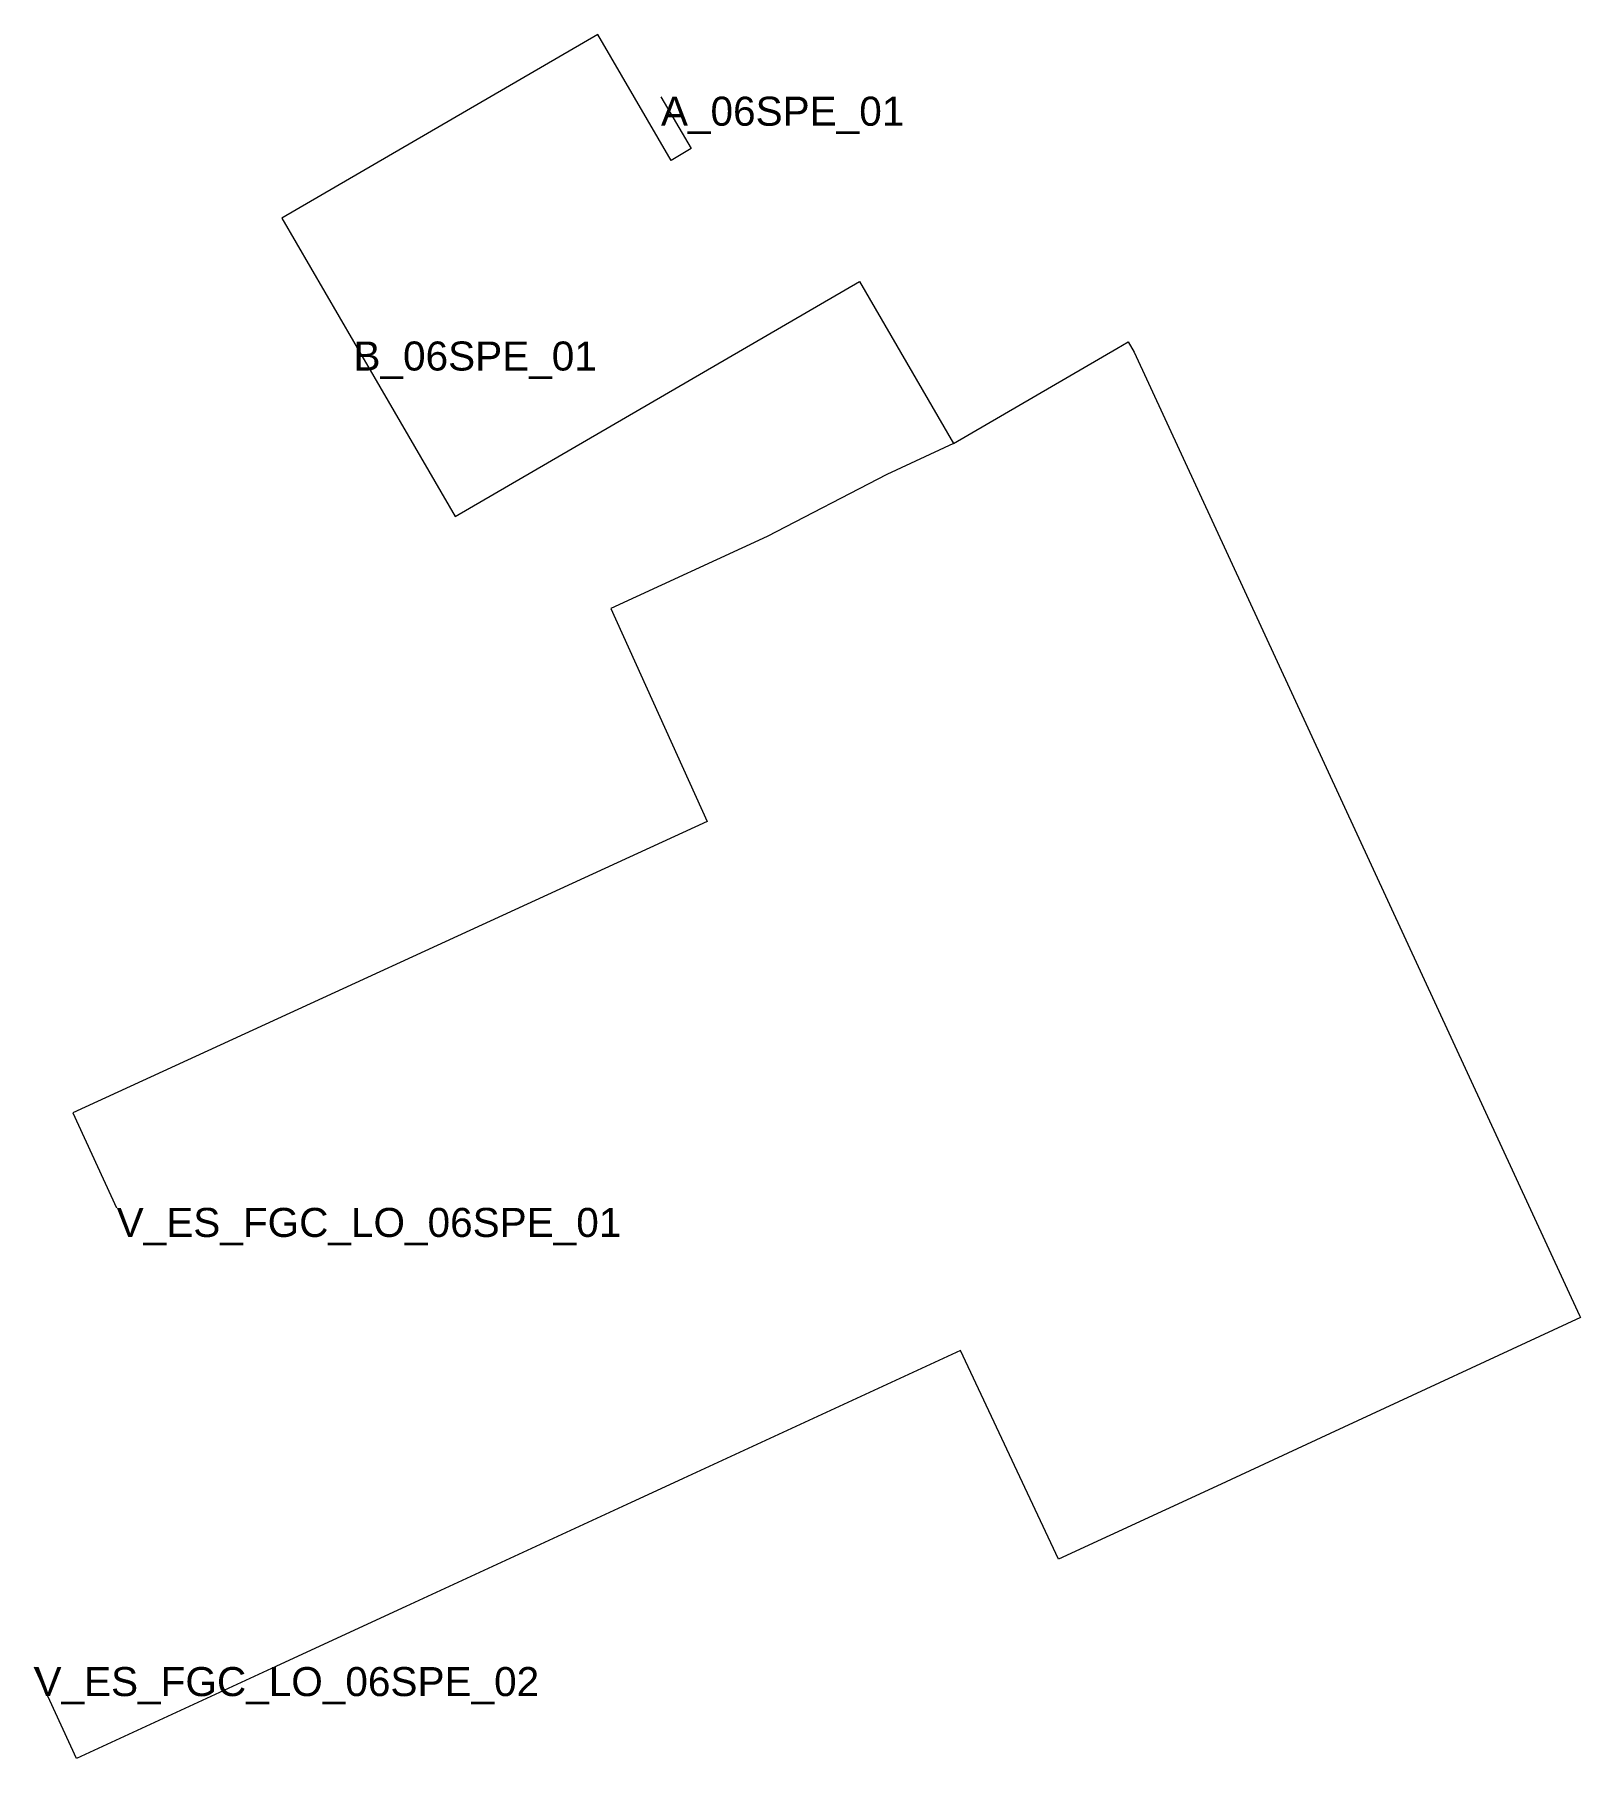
# Model space of a CAD drawing. Header units: metres. Extents: x 425575.5 to 425602.2, y 4579185 to 4579214.7.
import ezdxf
from ezdxf.enums import TextEntityAlignment as Align

# ---------------------------------------------------------------- set-up
doc = ezdxf.new("R2010")
doc.units = ezdxf.units.M
doc.header["$MEASUREMENT"] = 0
for name, color, linetype, lineweight, true_color in [('01_A_AccesTren_t', 40, 'Continuous', 0, 0xffd600), ('01_C_AccesExt_t', 251, 'Continuous', 0, 0x646464), ('01_I_Ascensor_l', 251, 'Continuous', 0, 0x646464), ('01_I_BarreraTarifaria_t', 251, 'Continuous', 0, 0x646464), ('01_I_Horitzontal_l', 251, 'Continuous', 0, 0x646464)]:
    doc.layers.add(name, color=color, linetype=linetype, lineweight=lineweight, true_color=true_color)
doc.styles.add('Style-Arial', font='arial.ttf')

msp = doc.modelspace()

# ---------------------------------------------------------------- linework, layer by layer
at = {"layer": '01_I_Ascensor_l'}
for p, q in [((425586.840968, 4579212.693969), (425586.494275, 4579212.492438, -10)), ((425590.21015, 4579207.082156, -10), (425588.148164, 4579206.013415, -20)), ((425597.854682, 4579190.56082, -10), (425595.899443, 4579189.654588, -20))]:
    msp.add_line(p, q, dxfattribs=at)
at = {"layer": '01_I_Horitzontal_l'}
for p, q in [((425586.320571, 4579213.589208), (425586.840968, 4579212.693969)), ((425591.363393, 4579207.614455, -10), (425590.21015, 4579207.082156, -10))]:
    msp.add_line(p, q, dxfattribs=at)
at = {"layer": '01_I_Horitzontal_l', "flags": 128}
for points, elevation in [([(425586.494275, 4579212.492438), (425585.234005, 4579214.660828), (425579.78781, 4579211.495495), (425581.022096, 4579209.371813)], -10), ([(425581.022098, 4579209.371809), (425582.774176, 4579206.357227), (425589.740806, 4579210.406239), (425591.363393, 4579207.614455)], -10), ([(425591.363393, 4579207.614455), (425594.175159, 4579209.248668), (425594.372811, 4579209.363517), (425594.474859, 4579209.189516), (425602.150445, 4579192.594231), (425602.166463, 4579192.559283), (425597.854682, 4579190.56082)], -10), ([(425588.148164, 4579206.013415), (425585.456008, 4579204.771135), (425587.118087, 4579201.100959), (425576.183817, 4579196.086282), (425576.941709, 4579194.446426)], -20), ([(425595.899443, 4579189.654588), (425593.1697, 4579188.394893), (425591.479574, 4579191.989312), (425576.250331, 4579184.961648), (425575.525344, 4579186.537015)], -20)]:
    msp.add_lwpolyline(points, dxfattribs=dict(at, elevation=elevation))

# ---------------------------------------------------------------- texts
at = {"layer": '01_A_AccesTren_t', "style": 'Style-Arial'}
for s, p in [('V_ES_FGC_LO_06SPE_01', (425576.941709, 4579194.446426, -20)), ('V_ES_FGC_LO_06SPE_02', (425575.525344, 4579186.537015, -20))]:
    msp.add_text(s, height=0.5, dxfattribs=at).set_placement(p, align=Align.TOP_LEFT)
at = {"layer": '01_C_AccesExt_t', "style": 'Style-Arial'}
msp.add_text('A_06SPE_01', height=0.5, dxfattribs=at).set_placement((425586.320571, 4579213.589208), align=Align.TOP_LEFT)
at = {"layer": '01_I_BarreraTarifaria_t', "style": 'Style-Arial'}
msp.add_text('B_06SPE_01', height=0.5, dxfattribs=at).set_placement((425581.022098, 4579209.371809, -10), align=Align.TOP_LEFT)

doc.saveas('drawing.dxf')
